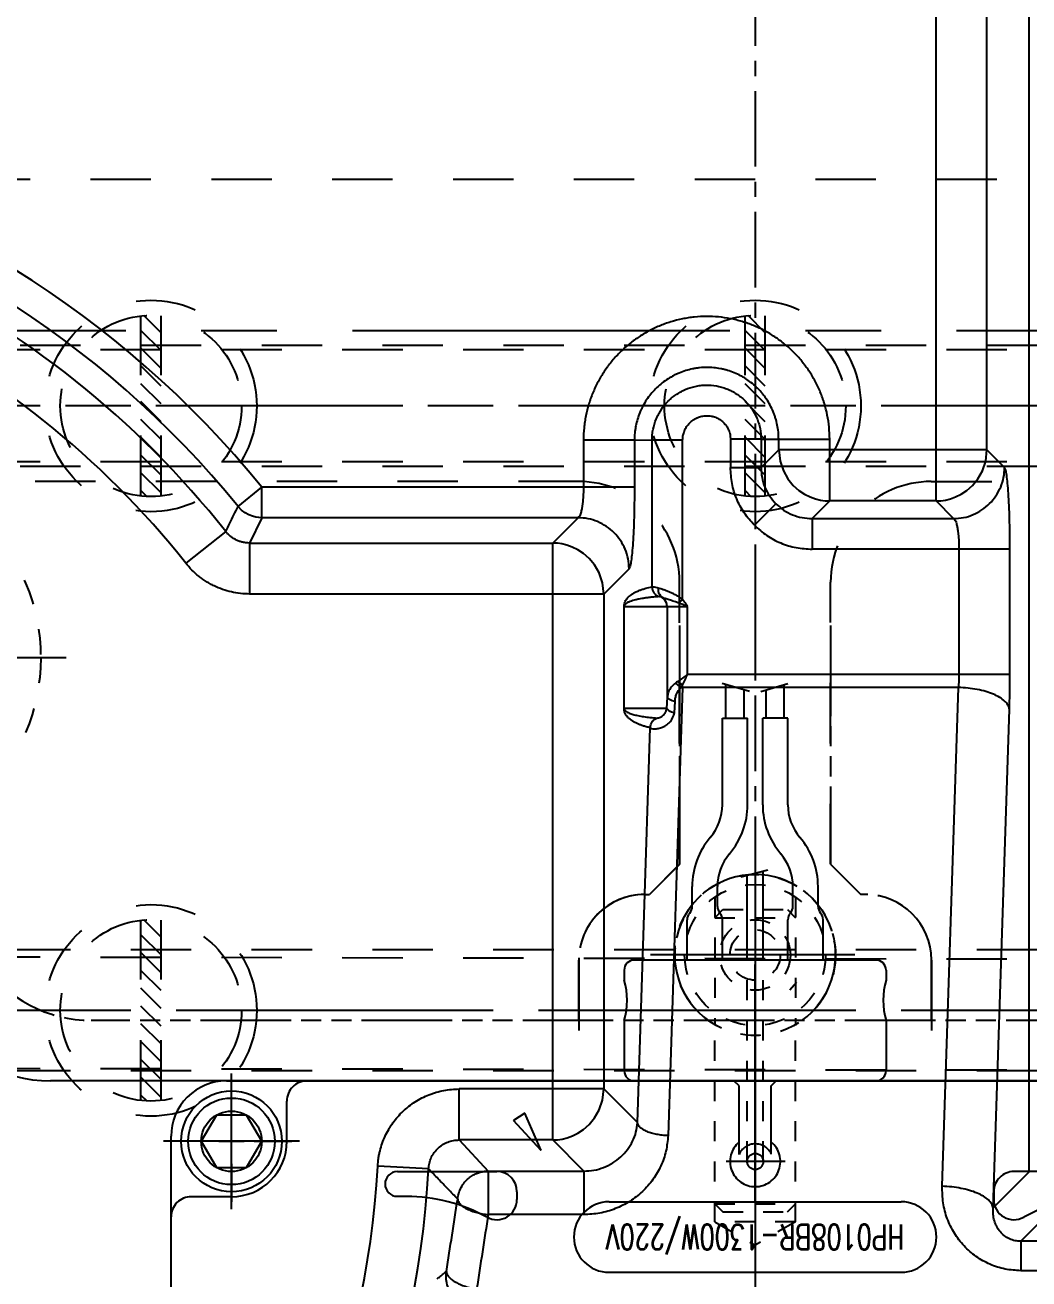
# Model space of a CAD drawing. Extents: x 14103 to 19353, y -3233 to 932.
# Drawn here: x 17131.9 to 17231.6, y 462.4 to 586.9 of the extents above; entities that cross this region are included whole.
import ezdxf
from ezdxf.enums import TextEntityAlignment as Align

# ---------------------------------------------------------------- set-up
doc = ezdxf.new("R2010")
doc.units = 0
doc.header["$LTSCALE"] = 20
doc.header["$MEASUREMENT"] = 0
for name, pattern in [('CENTER', [0.6, 0.375, -0.075, 0.075, -0.075]), ('CENTERLINE', [30, 24, -1.5, 3, -1.5]), ('DASHED', [0.2, 0.1, -0.1]), ('HIDDEN', [0.2, 0.1, -0.1]), ('PHANTOM', [0.8, 0.45, -0.05, 0.1, -0.05, 0.1, -0.05]), ('SHORT_DASH', [3, 1.5, -1.5]), ('SOLID', [0])]:
    doc.linetypes.add(name, pattern=pattern)
doc.layers.get('DEFPOINTS').update_dxf_attribs({"linetype": 'CONTINUOUS'})
for name, color, linetype in [('1', 7, 'CONTINUOUS'), ('2', 7, 'CONTINUOUS'), ('3', 7, 'CONTINUOUS'), ('3a', 7, 'CONTINUOUS'), ('5', 7, 'CONTINUOUS'), ('CENTER', 1, 'CENTER'), ('CK_LEVEL_1', 1, 'SOLID'), ('DIM', 3, 'CONTINUOUS'), ('OIL', 7, 'CONTINUOUS'), ('SCREW', 7, 'CONTINUOUS'), ('WATER', 9, 'HIDDEN'), ('water-2', 7, 'CONTINUOUS')]:
    doc.layers.add(name, color=color, linetype=linetype)
doc.styles.add('lxy2', font='txt.shx', dxfattribs={"width": 0.6})
doc.styles.get("Standard").update_dxf_attribs({"font": 'txt.shx', "width": 0.5, "bigfont": 'hztxt.shx'})
doc.dimstyles.new('10', dxfattribs={"dimtxt": 10, "dimasz": 5, "dimexe": 2.5, "dimexo": 0, "dimgap": 1, "dimtad": 0, "dimdsep": 46, "dimtxsty": 'lxy2', "dimcen": -3, "dimclrd": 113, "dimclre": 113, "dimclrt": 3, "dimazin": 2, "dimtfac": 1, "dimtofl": 0, "dimtmove": 0, "dimatfit": 3, "dimfxl": 1, "dimtolj": 1, "dimtzin": 0, "dimarcsym": 0})

# ---------------------------------------------------------------- blocks, each defined once
blk = doc.blocks.new('*D97')
at = {"layer": 'DEFPOINTS', "color": 0}
for p in [(16564.92, 864.09), (16654.36, 864.09), (17204.36, 164.09)]:
    blk.add_point(p, dxfattribs=at)
at = {"layer": 'DIM', "color": 113, "lineweight": -2}
blk.add_line((16654.36, 864.09), (16564.92, 864.09), dxfattribs=at)
at = {"layer": 'DIM', "color": 3, "insert": (16556.92, 864.09), "char_height": 10, "attachment_point": 5, "style": 'lxy2'}
blk.add_mtext('\\A1;700', dxfattribs=at)
blk = doc.blocks.new('*D93')
at = {"layer": 'DEFPOINTS', "color": 0, "linetype": 'Continuous'}
for p in [(17204.36, 881.99), (17204.36, 864.09), (17204.36, 164.09)]:
    blk.add_point(p, dxfattribs=at)
at = {"layer": 'OIL', "color": 113, "linetype": 'Continuous', "lineweight": -2}
blk.add_line((17204.36, 864.09), (17204.36, 881.99), dxfattribs=at)
at = {"layer": 'OIL', "color": 3, "linetype": 'Continuous', "insert": (17204.36, 884.49), "char_height": 10, "attachment_point": 5, "rotation": 90, "style": 'lxy2'}
blk.add_mtext('\\A1;0', dxfattribs=at)
blk = doc.blocks.new('*D92')
at = {"layer": 'DEFPOINTS', "color": 0, "linetype": 'Continuous'}
for p in [(17344.36, 892.14), (17344.36, 863.85), (17204.36, 164.09)]:
    blk.add_point(p, dxfattribs=at)
at = {"layer": 'OIL', "color": 113, "linetype": 'Continuous', "lineweight": -2}
blk.add_line((17344.36, 863.85), (17344.36, 892.14), dxfattribs=at)
at = {"layer": 'OIL', "color": 3, "linetype": 'Continuous', "insert": (17344.36, 899.64), "char_height": 10, "attachment_point": 5, "rotation": 90, "style": 'lxy2'}
blk.add_mtext('\\A1;140', dxfattribs=at)
blk = doc.blocks.new('*D91')
at = {"layer": 'DEFPOINTS', "color": 0, "linetype": 'Continuous'}
for p in [(17064.36, 895.48), (17064.36, 863.85), (17204.36, 164.09)]:
    blk.add_point(p, dxfattribs=at)
at = {"layer": 'OIL', "color": 113, "linetype": 'Continuous', "lineweight": -2}
blk.add_line((17064.36, 863.85), (17064.36, 895.48), dxfattribs=at)
at = {"layer": 'OIL', "color": 3, "linetype": 'Continuous', "insert": (17064.36, 902.98), "char_height": 10, "attachment_point": 5, "rotation": 90, "style": 'lxy2'}
blk.add_mtext('\\A1;140', dxfattribs=at)
blk = doc.blocks.new('*D88')
at = {"layer": 'DEFPOINTS', "color": 0}
for p in [(16564.92, 709.09), (16854.36, 709.09), (17204.36, 164.09)]:
    blk.add_point(p, dxfattribs=at)
at = {"layer": 'DIM', "color": 113, "lineweight": -2}
blk.add_line((16854.36, 709.09), (16564.92, 709.09), dxfattribs=at)
at = {"layer": 'DIM', "color": 3, "insert": (16555.92, 709.09), "char_height": 10, "attachment_point": 5, "style": 'lxy2'}
blk.add_mtext('\\A1;545', dxfattribs=at)
blk = doc.blocks.new('*D115')
at = {"layer": 'DEFPOINTS', "color": 0}
for p in [(17554.36, 709.09), (17770.26, 709.09), (17204.36, 164.09)]:
    blk.add_point(p, dxfattribs=at)
at = {"layer": 'DIM', "color": 113, "lineweight": -2}
blk.add_line((17554.36, 709.09), (17770.26, 709.09), dxfattribs=at)
at = {"layer": 'DIM', "color": 3, "insert": (17779.26, 709.09), "char_height": 10, "attachment_point": 5, "style": 'lxy2'}
blk.add_mtext('\\A1;545', dxfattribs=at)
blk = doc.blocks.new('*D114')
at = {"layer": 'DEFPOINTS', "color": 0}
for p in [(17517.7, 684.09), (17770.26, 684.09), (17204.36, 164.09)]:
    blk.add_point(p, dxfattribs=at)
at = {"layer": 'DIM', "color": 113, "lineweight": -2}
blk.add_line((17517.7, 684.09), (17770.26, 684.09), dxfattribs=at)
at = {"layer": 'DIM', "color": 3, "insert": (17778.76, 684.09), "char_height": 10, "attachment_point": 5, "style": 'lxy2'}
blk.add_mtext('\\A1;520', dxfattribs=at)
blk = doc.blocks.new('*D113')
at = {"layer": 'DEFPOINTS', "color": 0}
for p in [(17754.36, 864.09), (17770.26, 864.09), (17204.36, 164.09)]:
    blk.add_point(p, dxfattribs=at)
at = {"layer": 'DIM', "color": 113, "lineweight": -2}
blk.add_line((17754.36, 864.09), (17770.26, 864.09), dxfattribs=at)
at = {"layer": 'DIM', "color": 3, "insert": (17778.26, 864.09), "char_height": 10, "attachment_point": 5, "style": 'lxy2'}
blk.add_mtext('\\A1;700', dxfattribs=at)
blk = doc.blocks.new('*D119')
at = {"layer": 'DEFPOINTS', "color": 0}
for p in [(17725.91, 464.09), (17770.26, 464.09), (17204.36, 164.09)]:
    blk.add_point(p, dxfattribs=at)
at = {"layer": 'DIM', "color": 113, "lineweight": -2}
blk.add_line((17725.91, 464.09), (17770.26, 464.09), dxfattribs=at)
at = {"layer": 'DIM', "color": 3, "insert": (17778.26, 464.09), "char_height": 10, "attachment_point": 5, "style": 'lxy2'}
blk.add_mtext('\\A1;300', dxfattribs=at)
blk = doc.blocks.new('*D118')
at = {"layer": 'DEFPOINTS', "color": 0}
for p in [(17562.7, 514.09), (17770.26, 514.09), (17204.36, 164.09)]:
    blk.add_point(p, dxfattribs=at)
at = {"layer": 'DIM', "color": 113, "lineweight": -2}
blk.add_line((17562.7, 514.09), (17770.26, 514.09), dxfattribs=at)
at = {"layer": 'DIM', "color": 3, "insert": (17778.76, 514.09), "char_height": 10, "attachment_point": 5, "style": 'lxy2'}
blk.add_mtext('\\A1;350', dxfattribs=at)
blk = doc.blocks.new('*D117')
at = {"layer": 'DEFPOINTS', "color": 0}
for p in [(17562.7, 639.09), (17770.26, 639.09), (17204.36, 164.09)]:
    blk.add_point(p, dxfattribs=at)
at = {"layer": 'DIM', "color": 113, "lineweight": -2}
blk.add_line((17562.7, 639.09), (17770.26, 639.09), dxfattribs=at)
at = {"layer": 'DIM', "color": 3, "insert": (17779.26, 639.09), "char_height": 10, "attachment_point": 5, "style": 'lxy2'}
blk.add_mtext('\\A1;475', dxfattribs=at)
blk = doc.blocks.new('*D116')
at = {"layer": 'DEFPOINTS', "color": 0}
for p in [(17760.7, 664.09), (17770.26, 664.09), (17204.36, 164.09)]:
    blk.add_point(p, dxfattribs=at)
at = {"layer": 'DIM', "color": 113, "lineweight": -2}
blk.add_line((17760.7, 664.09), (17770.26, 664.09), dxfattribs=at)
at = {"layer": 'DIM', "color": 3, "insert": (17778.26, 664.09), "char_height": 10, "attachment_point": 5, "style": 'lxy2'}
blk.add_mtext('\\A1;500', dxfattribs=at)
blk = doc.blocks.new('*D85')
at = {"layer": 'DEFPOINTS', "color": 0}
for p in [(17529.36, 579.09), (17770.26, 579.09), (17204.36, 164.09)]:
    blk.add_point(p, dxfattribs=at)
at = {"layer": 'DIM', "color": 113, "lineweight": -2}
blk.add_line((17529.36, 579.09), (17770.26, 579.09), dxfattribs=at)
at = {"layer": 'DIM', "color": 3, "insert": (17778.26, 579.09), "char_height": 10, "attachment_point": 5, "style": 'lxy2'}
blk.add_mtext('\\A1;415', dxfattribs=at)
blk = doc.blocks.new('*D99')
at = {"layer": 'DEFPOINTS', "color": 0}
for p in [(16564.92, 489.09), (16654.36, 489.09), (17204.36, 164.09)]:
    blk.add_point(p, dxfattribs=at)
at = {"layer": 'DIM', "color": 113, "lineweight": -2}
blk.add_line((16654.36, 489.09), (16564.92, 489.09), dxfattribs=at)
at = {"layer": 'DIM', "color": 3, "insert": (16555.92, 489.09), "char_height": 10, "attachment_point": 5, "style": 'lxy2'}
blk.add_mtext('\\A1;325', dxfattribs=at)
blk = doc.blocks.new('*D98')
at = {"layer": 'DEFPOINTS', "color": 0}
for p in [(16564.92, 549.09), (16661.38, 549.09), (17204.36, 164.09)]:
    blk.add_point(p, dxfattribs=at)
at = {"layer": 'DIM', "color": 113, "lineweight": -2}
blk.add_line((16661.38, 549.09), (16564.92, 549.09), dxfattribs=at)
at = {"layer": 'DIM', "color": 3, "insert": (16555.92, 549.09), "char_height": 10, "attachment_point": 5, "style": 'lxy2'}
blk.add_mtext('\\A1;385', dxfattribs=at)
blk = doc.blocks.new('*D96')
at = {"layer": 'DEFPOINTS', "color": 0}
for p in [(16564.92, 614.09), (16661.38, 614.09), (17204.36, 164.09)]:
    blk.add_point(p, dxfattribs=at)
at = {"layer": 'DIM', "color": 113, "lineweight": -2}
blk.add_line((16661.38, 614.09), (16564.92, 614.09), dxfattribs=at)
at = {"layer": 'DIM', "color": 3, "insert": (16556.42, 614.09), "char_height": 10, "attachment_point": 5, "style": 'lxy2'}
blk.add_mtext('\\A1;450', dxfattribs=at)
blk = doc.blocks.new('*D95')
at = {"layer": 'DEFPOINTS', "color": 0}
for p in [(16564.92, 464.09), (16596.36, 464.09), (17204.36, 164.09)]:
    blk.add_point(p, dxfattribs=at)
at = {"layer": 'DIM', "color": 113, "lineweight": -2}
blk.add_line((16596.36, 464.09), (16564.92, 464.09), dxfattribs=at)
at = {"layer": 'DIM', "color": 3, "insert": (16556.92, 464.09), "char_height": 10, "attachment_point": 5, "style": 'lxy2'}
blk.add_mtext('\\A1;300', dxfattribs=at)
blk = doc.blocks.new('*D94')
at = {"layer": 'DEFPOINTS', "color": 0}
for p in [(16564.92, 579.09), (16877.93, 579.09), (17204.36, 164.09)]:
    blk.add_point(p, dxfattribs=at)
at = {"layer": 'DIM', "color": 113, "lineweight": -2}
for p, q in [((16574.92, 579.09), (16564.92, 579.09)), ((16584.92, 579.09), (16574.92, 579.09)), ((16877.93, 579.09), (16584.92, 579.09))]:
    blk.add_line(p, q, dxfattribs=at)
at = {"layer": 'DIM', "color": 3, "insert": (16556.92, 579.09), "char_height": 10, "attachment_point": 5, "style": 'lxy2'}
blk.add_mtext('\\A1;415', dxfattribs=at)
blk = doc.blocks.new('*D89')
at = {"layer": 'DEFPOINTS', "color": 0}
for p in [(16564.92, 664.09), (16900.36, 664.09), (17204.36, 164.09)]:
    blk.add_point(p, dxfattribs=at)
at = {"layer": 'DIM', "color": 113, "lineweight": -2}
blk.add_line((16900.36, 664.09), (16564.92, 664.09), dxfattribs=at)
at = {"layer": 'DIM', "color": 3, "insert": (16556.92, 664.09), "char_height": 10, "attachment_point": 5, "style": 'lxy2'}
blk.add_mtext('\\A1;500', dxfattribs=at)
blk = doc.blocks.new('T241S064')
at = {"layer": '1', "color": 2, "linetype": 'Continuous'}
for p, q in [((0, 2.25), (0, 6)), ((-1.5, 2.6), (-3, 0)), ((1.5, 2.6), (-1.5, 2.6)), ((3, 0), (1.5, 2.6)), ((0, 1.25), (0, -1.25)), ((-2.25, 0), (-6, 0)), ((1.25, 0), (-1.25, 0)), ((1.5, -2.6), (3, 0)), ((2.25, 0), (6, 0)), ((-3, 0), (-1.5, -2.6)), ((0, -2.25), (0, -6)), ((-1.5, -2.6), (1.5, -2.6))]:
    blk.add_line(p, q, dxfattribs=at)
for radius in [5, 4.3, 3]:
    blk.add_circle((0, 0), radius, dxfattribs=at)
blk.add_point((0, 0), dxfattribs=at)
blk = doc.blocks.new('HP0108BR-TV')
at = {"layer": '1', "color": 2, "linetype": 'Continuous'}
for p, q in [((58, 22.5), (58, -22.5)), ((14.5, -9), (-14.5, -9)), ((14.5, -16), (-14.5, -16)), ((-23.7, -17), (-23.7, -16.22)), ((23.65, -17), (23.65, -16.22)), ((34.63, -16.53), (35.52, -16.53)), ((52, -16.5), (56, -16.5)), ((-35.56, -19), (-25.7, -19)), ((35.52, -19), (25.65, -19)), ((46.5, -22), (46.5, -26)), ((52.5, -28), (-52.54, -28)), ((-1.6, -27.5), (-2.1, -28)), ((1.6, -27.5), (2.1, -28)), ((-13, -34), (-13, -29)), ((13, -34), (13, -29)), ((-13, -39), (-13, -38)), ((13, -39), (13, -38)), ((-12, -40), (12, -40)), ((-6.75, -40), (-6.75, -44)), ((-3.25, -40), (-3.25, -44)), ((-0.8, -40), (-0.8, -48.83)), ((0.8, -40), (0.8, -48.43)), ((3.25, -40), (3.25, -44)), ((6.75, -40), (6.75, -44)), ((-6.25, -45.32), (-6.25, -47.29)), ((-3.75, -45.32), (-3.75, -47.29)), ((3.75, -45.32), (3.75, -47.29)), ((6.25, -45.32), (6.25, -47.29)), ((1.42, -48.27), (-1.27, -48.95)), ((-3.25, -55.42), (-3.25, -64)), ((-0.75, -55.42), (-0.75, -64)), ((0.75, -55.42), (0.75, -64)), ((3.25, -55.42), (3.25, -64)), ((-3.25, -64), (-0.75, -64)), ((-2.9, -64), (-2.9, -67.35)), ((-1.1, -64), (-1.1, -66.82)), ((3.25, -64), (0.75, -64)), ((1.1, -64), (1.1, -66.82)), ((2.9, -64), (2.9, -67.35)), ((-0.57, -66.67), (-3.26, -67.46)), ((0.57, -66.67), (3.26, -67.46))]:
    blk.add_line(p, q, dxfattribs=at)
at = {"layer": '1', "color": 2, "linetype": 'CENTERLINE'}
for p, q in [((0, -16), (0, -39.54)), ((52, -15.25), (52, -28.75)), ((-2.98, -20), (2.88, -20)), ((45.25, -22), (58.75, -22))]:
    blk.add_line(p, q, dxfattribs=at)
at = {"layer": '1', "color": 2, "linetype": 'SHORT_DASH'}
for p, q in [((-1.6, -20.73), (-1.6, -27.5)), ((1.6, -20.69), (1.6, -27.5))]:
    blk.add_line(p, q, dxfattribs=at)
at = {"layer": '1', "color": 2, "linetype": 'HIDDEN'}
for p, q in [((-0.8, -20), (-0.8, -40)), ((0.8, -20), (0.8, -40))]:
    blk.add_line(p, q, dxfattribs=at)
at = {"layer": '1', "color": 1, "linetype": 'PHANTOM'}
for p, q in [((-17.5, -40), (-17.5, -33)), ((17.5, -40), (17.5, -33)), ((-11, -46.5), (-10.5, -46.5)), ((-7.5, -49.5), (-10.5, -46.5)), ((7.5, -49.5), (10.5, -46.5)), ((11, -46.5), (10.5, -46.5)), ((-7.5, -73.22), (-7.5, -49.5)), ((7.5, -73.22), (7.5, -49.5))]:
    blk.add_line(p, q, dxfattribs=at)
at = {"layer": '1', "color": 2, "linetype": 'SHORT_DASH'}
blk.add_circle((-0.01, -20), 0.8, dxfattribs=at)
at = {"layer": '1', "color": 2, "linetype": 'Continuous'}
for centre, radius, start, end in [((-14.5, -12.5), 3.5, 90, 270), ((14.5, -12.5), 3.5, 270, 90), ((-34.67, 0), 16.53, 270, 298.9523), ((-25.7, -16.22), 2, 0, 118.9523), ((25.65, -16.22), 2, 61.0477, 180), ((34.63, 0), 16.53, 241.0477, 270), ((56, -14.5), 2, 270, 0), ((-25.7, -17), 2, 270, 0), ((25.65, -17), 2, 180, 270), ((35.52, -17.77), 1.23, 270, 90), ((52, -22), 5.5, 90, 180), ((52.5, -22.5), 5.5, 270, 0), ((44.5, -26), 2, 269.9999, 0), ((-12, -29), 1, 90, 180), ((12, -29), 1, 0, 90), ((-20, -36), 7.28, 344.0539, 15.9461), ((20, -36), 7.28, 164.0539, 195.9461), ((-12, -39), 1, 180, 270), ((12, -39), 1, 270, 0), ((-5.75, -44), 1, 180, 221.4096), ((-7.25, -45.32), 1, 0, 41.4096), ((-2.75, -45.32), 1, 138.5904, 180), ((-4.25, -44), 1, 318.5904, 0), ((4.25, -44), 1, 180, 221.4096), ((2.75, -45.32), 1, 0, 41.4096), ((7.25, -45.32), 1, 138.5904, 180), ((5.75, -44), 1, 318.5904, 0), ((1.25, -47.29), 7.5, 180, 220.5358), ((1.25, -47.29), 5, 180, 220.5358), ((-1.25, -47.29), 5, 319.4642, 0), ((-1.25, -47.29), 7.5, 319.4642, 0), ((-8.25, -55.42), 7.5, 0, 40.5358), ((8.25, -55.42), 7.5, 139.4642, 180), ((-8.25, -55.42), 5, 0, 40.5358), ((8.25, -55.42), 5, 139.4642, 180)]:
    blk.add_arc(centre, radius, start, end, dxfattribs=at)
at = {"layer": '1', "color": 2, "linetype": 'SHORT_DASH'}
for radius, start, end in [(2.5, 310.0371, 230.4526), (1.75, 204.5507, 336.777)]:
    blk.add_arc((-0.01, -20), radius, start, end, dxfattribs=at)
at = {"layer": '1', "color": 1, "linetype": 'PHANTOM'}
for centre, start, end in [((-11, -40), 180, 270), ((11, -40), 270, 0)]:
    blk.add_arc(centre, 6.5, start, end, dxfattribs=at)
at = {"layer": '1', "color": 150, "linetype": 'Continuous'}
blk.add_point((-0.02, -28), dxfattribs=at)
at = {"layer": '1'}
blk.add_blockref('T241S064', (52, -22), dxfattribs=at)
at = {"layer": '1', "color": 2, "linetype": 'Continuous', "width": 0.7}
blk.add_text('HP0108BR-1300W/220V', height=2.5, dxfattribs=at).set_placement((0, -12.5), align=Align.MIDDLE_CENTER)
blk = doc.blocks.new('MLC4-TV')
at = {"layer": '1', "color": 2, "linetype": 'CENTERLINE'}
for p, q in [((0, 9.91), (0, -10.4)), ((-11.59, 0), (30.53, 0))]:
    blk.add_line(p, q, dxfattribs=at)
at = {"layer": '1', "color": 2, "linetype": 'HIDDEN'}
for p, q in [((-5.74, 4), (7, 4)), ((-4.5, 3.2), (-3.7, 4)), ((-3.7, -4), (-3.7, 4)), ((26.5, 4), (6.92, 4)), ((25.5, 3.2), (24.7, 4)), ((24.7, -4), (24.7, 4)), ((26.5, 4), (26.5, -4)), ((26.5, 4), (28.81, 0)), ((-4.5, -3.2), (-4.5, 3.2)), ((25.5, -3.2), (25.5, 3.2)), ((26.5, -4), (28.81, 0)), ((-3.7, -4), (-4.5, -3.2)), ((24.7, -4), (25.5, -3.2)), ((-5.74, -4), (7, -4)), ((26.5, -4), (6.92, -4))]:
    blk.add_line(p, q, dxfattribs=at)
for radius in [7.99, 7, 3.5, 2.5]:
    blk.add_circle((0, 0), radius, dxfattribs=at)
at = {"layer": '1', "color": 1, "linetype": 'Continuous'}
blk.add_point((0, 0), dxfattribs=at)
at = {"layer": '2', "color": 6, "linetype": 'Continuous'}
blk.add_point((0, 0), dxfattribs=at)
blk = doc.blocks.new('AC_LXY_BLK12')
at = {"layer": 'SCREW', "color": 1, "linetype": 'CENTER'}
for p, q in [((0, 17), (0, -17)), ((17, 0), (-17, 0))]:
    blk.add_line(p, q, dxfattribs=at)
at = {"layer": 'SCREW', "color": 2, "linetype": 'HIDDEN', "flags": 128}
blk.add_lwpolyline([(-4.907, 8.5), (-9.815, 0), (-4.907, -8.5), (4.907, -8.5), (9.815, 0), (4.907, 8.5)], close=True, dxfattribs=at)
at = {"layer": 'SCREW', "color": 2, "linetype": 'HIDDEN'}
blk.add_circle((0, 0), 15, dxfattribs=at)

msp = doc.modelspace()

# ---------------------------------------------------------------- hatches: boundary and pattern name
at = {"layer": 'WATER', "linetype": 'HIDDEN', "ltscale": 3}
h = msp.add_hatch(dxfattribs=at)
h.set_pattern_fill('ANSI31', color=256, scale=10, angle=90, style=0)
h.set_pattern_definition([(135, (13273.275, 2209.9012), (-0.88388348, -0.88388348), [])])
h.paths.add_polyline_path([(17143.363, 558.035), (17143.363, 543.53), (17145.363, 543.53), (17145.363, 558.035, 0.0557281)])
h.paths.add_polyline_path([(17145.363, 549.09), (17143.363, 549.09), (17143.363, 543.53), (17145.363, 543.53)], flags=16)
h.paths.add_polyline_path([(17145.363, 554.65), (17143.363, 554.65), (17143.363, 549.09), (17145.363, 549.09)], flags=16)
h.paths.add_polyline_path([(17145.363, 540.146), (17145.363, 554.65), (17143.363, 554.65), (17143.363, 540.146, 0.0557281)])
h = msp.add_hatch(dxfattribs=at)
h.set_pattern_fill('ANSI31', color=256, scale=10, angle=90, style=0)
h.set_pattern_definition([(135, (13333.275, 2209.9012), (-0.88388348, -0.88388348), [])])
h.paths.add_polyline_path([(17203.363, 558.035), (17203.363, 543.53), (17205.363, 543.53), (17205.363, 558.035, 0.0557281)])
h.paths.add_polyline_path([(17205.363, 549.09), (17203.363, 549.09), (17203.363, 543.53), (17205.363, 543.53)], flags=16)
h.paths.add_polyline_path([(17205.363, 554.65), (17203.363, 554.65), (17203.363, 549.09), (17205.363, 549.09)], flags=16)
h.paths.add_polyline_path([(17205.363, 540.146), (17205.363, 554.65), (17203.363, 554.65), (17203.363, 540.146, 0.0557281)])
h = msp.add_hatch(dxfattribs=at)
h.set_pattern_fill('ANSI31', color=256, scale=10, angle=90, style=0)
h.set_pattern_definition([(135, (13273.275, 2149.9012), (-0.88388348, -0.88388348), [])])
h.paths.add_polyline_path([(17143.363, 498.035), (17143.363, 483.53), (17145.363, 483.53), (17145.363, 498.035, 0.0557281)])
h.paths.add_polyline_path([(17145.363, 489.09), (17143.363, 489.09), (17143.363, 483.53), (17145.363, 483.53)], flags=16)
h.paths.add_polyline_path([(17145.363, 494.65), (17143.363, 494.65), (17143.363, 489.09), (17145.363, 489.09)], flags=16)
h.paths.add_polyline_path([(17145.363, 480.146), (17145.363, 494.65), (17143.363, 494.65), (17143.363, 480.146, 0.0557281)])

# ---------------------------------------------------------------- linework, layer by layer
at = {"layer": '1', "color": 2, "linetype": 'Continuous'}
for p, q in [((17204.363, 534.586), (17204.363, 522.985)), ((17274.329, 482.091), (17134.396, 482.091))]:
    msp.add_line(p, q, dxfattribs=at)
at = {"layer": '1', "color": 2, "linetype": 'CENTERLINE'}
msp.add_line((17204.363, 505.831), (17204.363, -210.709), dxfattribs=at)
at = {"layer": '1', "color": 1, "linetype": 'PHANTOM'}
msp.add_line((17270.281, 488.091), (17138.444, 488.091), dxfattribs=at)
for centre, radius, start, end in [((17204.363, 494.591), 7.99, 305.55902, 234.44098), ((17138.444, 501.091), 13, 213.89636, 270)]:
    msp.add_arc(centre, radius, start, end, dxfattribs=at)
at = {"layer": '1', "color": 2, "linetype": 'Continuous'}
msp.add_arc((17134.396, 495.791), 13.7, 210.28558, 270, dxfattribs=at)
at = {"layer": '1', "color": 6, "linetype": 'Continuous'}
msp.add_point((17204.363, 494.591), dxfattribs=at)
at = {"layer": '3', "color": 3, "linetype": 'Continuous'}
for p, q in [((17181.484, 478.885), (17180.367, 478.158)), ((17183.105, 475.167), (17180.367, 478.158)), ((17183.105, 475.167), (17181.484, 478.885))]:
    msp.add_line(p, q, dxfattribs=at)
at = {"layer": '3a', "color": 4, "linetype": 'Continuous'}
for p, q in [((17222.326, 539.665), (17222.326, 612.116)), ((17231.553, 609.728), (17231.553, 473.033)), ((17227.389, 544.727), (17227.389, 607.053)), ((17187.313, 545.707), (17187.313, 541.038)), ((17192.376, 545.707), (17187.313, 545.707)), ((17192.376, 545.707), (17194.127, 545.716)), ((17192.376, 545.707), (17192.376, 541.038)), ((17194.127, 531.128), (17194.127, 545.716)), ((17194.127, 545.716), (17197.164, 545.716)), ((17197.164, 529.863), (17197.164, 545.716)), ((17201.914, 545.789), (17201.914, 542.976)), ((17204.952, 545.789), (17201.914, 545.789)), ((17204.952, 545.789), (17206.703, 545.797)), ((17204.952, 545.789), (17204.952, 542.976)), ((17206.703, 545.797), (17211.765, 545.797)), ((17206.703, 544.727), (17206.703, 545.797)), ((17211.765, 539.665), (17211.765, 545.797)), ((17204.952, 542.976), (17206.703, 544.727)), ((17227.389, 544.727), (17206.703, 544.727)), ((17229.14, 542.976), (17227.389, 544.727)), ((17201.914, 542.976), (17204.952, 542.976)), ((17153.017, 539.12), (17155.373, 541.038)), ((17192.376, 541.038), (17155.373, 541.038)), ((17155.373, 538), (17155.373, 541.038)), ((17206.427, 539.389), (17204.284, 537.246)), ((17211.765, 539.665), (17210.014, 537.914)), ((17222.326, 539.665), (17211.765, 539.665)), ((17224.077, 537.914), (17222.326, 539.665)), ((17155.373, 538), (17154.167, 535.483)), ((17186.785, 538), (17155.373, 538)), ((17184.268, 535.483), (17186.785, 538)), ((17210.014, 537.914), (17210.014, 534.876)), ((17210.014, 537.914), (17224.077, 537.914)), ((17151.788, 536.632), (17147.823, 533.484)), ((17154.167, 535.483), (17184.268, 535.483)), ((17154.167, 535.483), (17154.167, 530.421)), ((17184.268, 476.227), (17184.268, 535.483)), ((17229.668, 534.876), (17210.014, 534.876)), ((17224.606, 534.876), (17224.606, 522.434)), ((17229.668, 522.434), (17229.668, 534.876)), ((17191.847, 532.937), (17189.331, 530.421)), ((17189.331, 530.421), (17154.167, 530.421)), ((17189.331, 530.421), (17189.331, 481.29)), ((17191.343, 519.05), (17191.343, 529.2)), ((17191.346, 529.2), (17197.652, 529.2)), ((17195.633, 529.2), (17195.633, 520.168)), ((17197.164, 529.863), (17196.749, 529.532)), ((17197.652, 522.434), (17197.652, 529.2)), ((17229.668, 522.434), (17197.652, 522.434)), ((17197.164, 521.147), (17195.714, 476.658)), ((17197.164, 521.147), (17197.164, 521.382)), ((17224.552, 521.147), (17197.164, 521.147)), ((17222.938, 471.625), (17224.552, 521.147)), ((17195.578, 519.05), (17191.346, 519.05)), ((17195.633, 520.168), (17195.578, 519.05)), ((17196.341, 518.641), (17196.406, 519.757)), ((17228, 469.48), (17229.615, 519.002)), ((17192.676, 477.945), (17193.954, 517.153)), ((17189.331, 481.29), (17174.97, 481.29)), ((17174.97, 476.227), (17174.97, 481.29)), ((17189.331, 481.29), (17192.676, 477.945)), ((17174.97, 476.227), (17177.853, 473.138)), ((17184.268, 476.227), (17174.97, 476.227)), ((17187.358, 473.138), (17184.268, 476.227)), ((17171.937, 473.355), (17166.882, 473.631)), ((17177.853, 473.138), (17187.358, 473.138)), ((17177.853, 473.138), (17177.853, 468.813)), ((17187.358, 473.138), (17187.358, 468.813)), ((17231.553, 473.033), (17228, 469.48)), ((17230.765, 466.169), (17234.591, 469.995)), ((17187.358, 468.813), (17177.853, 468.813)), ((17230.765, 466.169), (17230.765, 463.251)), ((17236.857, 466.169), (17230.765, 466.169)), ((17236.857, 463.251), (17230.765, 463.251))]:
    msp.add_line(p, q, dxfattribs=at)
for points in [[(17206.703, 544.727), (17206.835, 543.6), (17207.165, 542.637), (17207.619, 541.842), (17208.147, 541.204), (17208.707, 540.707), (17209.275, 540.332), (17209.83, 540.058), (17210.362, 539.87), (17210.857, 539.751), (17211.304, 539.688), (17211.765, 539.665)], [(17222.326, 539.665), (17222.804, 539.689), (17223.255, 539.755), (17223.748, 539.875), (17224.276, 540.065), (17224.828, 540.338), (17225.393, 540.714), (17225.951, 541.21), (17226.475, 541.846), (17226.929, 542.64), (17227.257, 543.602), (17227.389, 544.727)], [(17155.373, 538), (17155.076, 538.015), (17154.774, 538.061), (17154.444, 538.147), (17154.095, 538.284), (17153.732, 538.483), (17153.368, 538.757), (17153.017, 539.12)], [(17189.331, 530.421), (17189.198, 531.548), (17188.869, 532.511), (17188.414, 533.306), (17187.887, 533.944), (17187.326, 534.441), (17186.759, 534.816), (17186.203, 535.089), (17185.672, 535.278), (17185.177, 535.397), (17184.729, 535.46), (17184.268, 535.483)], [(17195.633, 529.2), (17195.567, 529.562), (17195.377, 529.876), (17195.089, 530.101)], [(17197.006, 521.153), (17197.059, 521.151), (17197.112, 521.149), (17197.164, 521.147)], [(17184.268, 476.227), (17184.745, 476.252), (17185.197, 476.317), (17185.69, 476.438), (17186.218, 476.627), (17186.77, 476.901), (17187.334, 477.276), (17187.892, 477.773), (17188.417, 478.409), (17188.87, 479.203), (17189.199, 480.164), (17189.331, 481.29)]]:
    msp.add_lwpolyline(points, dxfattribs=at)
for radius, start, end in [(99.127, 39.15226, 114.03313), (96.09, 39.15226, 114.03313), (93.573, 38.44631, 141.55369), (88.51, 38.44631, 141.55369), (93.573, 205.9688, 356.87855), (88.51, 205.9688, 356.87855)]:
    msp.add_arc((17078.503, 478.45), radius, start, end, dxfattribs=at)
for points in [[(17211.765, 545.797), (17211.706, 546.998), (17211.531, 548.18), (17211.24, 549.342), (17211.148, 549.629), (17211.05, 549.915), (17210.833, 550.478), (17210.32, 551.559), (17209.704, 552.583), (17209.358, 553.074), (17209.175, 553.313), (17208.985, 553.549), (17208.176, 554.437), (17207.289, 555.237), (17206.324, 555.948), (17205.812, 556.27), (17205.287, 556.564), (17204.204, 557.07), (17203.076, 557.468), (17202.495, 557.626), (17202.201, 557.695), (17201.905, 557.756), (17200.718, 557.926), (17199.525, 557.978), (17198.325, 557.913), (17198.025, 557.878), (17197.726, 557.836), (17197.135, 557.731), (17195.977, 557.435), (17194.852, 557.027), (17194.302, 556.78), (17194.03, 556.647), (17193.763, 556.507), (17192.738, 555.887), (17191.781, 555.173), (17190.892, 554.363), (17190.086, 553.47), (17189.375, 552.51), (17188.76, 551.482), (17188.489, 550.943), (17188.245, 550.392), (17187.842, 549.265), (17187.551, 548.106), (17187.447, 547.515), (17187.373, 546.915), (17187.313, 545.707)], [(17206.703, 545.797), (17206.668, 546.501), (17206.565, 547.192), (17206.395, 547.872), (17206.342, 548.04), (17206.284, 548.207), (17206.157, 548.535), (17205.858, 549.167), (17205.498, 549.765), (17205.296, 550.052), (17205.189, 550.192), (17205.079, 550.329), (17204.607, 550.847), (17204.089, 551.314), (17203.525, 551.729), (17203.226, 551.917), (17202.92, 552.089), (17202.287, 552.385), (17201.628, 552.617), (17201.288, 552.71), (17201.116, 552.75), (17200.943, 552.785), (17200.248, 552.885), (17199.549, 552.916), (17198.846, 552.878), (17198.67, 552.857), (17198.495, 552.832), (17198.148, 552.77), (17197.468, 552.597), (17196.807, 552.357), (17196.484, 552.212), (17196.325, 552.134), (17196.168, 552.051), (17195.565, 551.687), (17195.002, 551.267), (17194.479, 550.791), (17194.005, 550.266), (17193.587, 549.701), (17193.226, 549.097), (17193.066, 548.78), (17192.923, 548.456), (17192.686, 547.794), (17192.515, 547.114), (17192.454, 546.767), (17192.411, 546.415), (17192.376, 545.707)], [(17194.127, 545.716), (17194.153, 546.25), (17194.186, 546.515), (17194.231, 546.775), (17194.535, 547.78), (17194.641, 548.022), (17194.759, 548.259), (17195.027, 548.71), (17195.683, 549.524), (17195.872, 549.709), (17196.069, 549.883), (17196.485, 550.2), (17196.929, 550.476), (17197.163, 550.599), (17197.403, 550.711), (17198.402, 551.036), (17198.924, 551.125), (17199.189, 551.151), (17199.454, 551.163), (17200.512, 551.083), (17200.775, 551.03), (17201.035, 550.964), (17201.542, 550.794), (17202.029, 550.575), (17202.265, 550.446), (17202.496, 550.305), (17203.335, 549.636), (17203.7, 549.241), (17203.869, 549.029), (17204.025, 548.81), (17204.534, 547.87), (17204.632, 547.619), (17204.717, 547.364), (17204.847, 546.846), (17204.952, 545.789)], [(17197.164, 545.716), (17197.176, 545.95), (17197.19, 546.067), (17197.21, 546.182), (17197.344, 546.626), (17197.391, 546.733), (17197.444, 546.838), (17197.563, 547.038), (17197.854, 547.4), (17197.938, 547.482), (17198.026, 547.559), (17198.21, 547.7), (17198.408, 547.823), (17198.511, 547.877), (17198.618, 547.927), (17199.059, 548.07), (17199.289, 548.11), (17199.406, 548.121), (17199.522, 548.126), (17199.985, 548.091), (17200.1, 548.068), (17200.214, 548.039), (17200.434, 547.965), (17200.646, 547.87), (17200.749, 547.814), (17200.849, 547.753), (17201.212, 547.463), (17201.37, 547.292), (17201.443, 547.2), (17201.511, 547.105), (17201.732, 546.697), (17201.775, 546.588), (17201.812, 546.477), (17201.868, 546.251), (17201.914, 545.789)], [(17204.284, 537.246), (17203.278, 538.473), (17202.53, 539.873), (17202.07, 541.394), (17201.914, 542.976)], [(17204.952, 542.976), (17205.046, 541.985), (17205.332, 541.032), (17205.798, 540.156), (17206.427, 539.389)], [(17224.077, 537.914), (17225.062, 538.015), (17226.009, 538.306), (17226.882, 538.775), (17227.649, 539.405), (17228.278, 540.171), (17228.748, 541.044), (17229.039, 541.992), (17229.14, 542.976)], [(17229.668, 534.876), (17229.658, 536.391), (17229.629, 537.852), (17229.581, 539.209), (17229.516, 540.414), (17229.436, 541.424), (17229.345, 542.205), (17229.245, 542.728), (17229.14, 542.976)], [(17187.313, 541.038), (17187.303, 540.47), (17187.274, 539.922), (17187.225, 539.413), (17187.16, 538.961), (17187.081, 538.582), (17186.941, 538.179), (17186.785, 538)], [(17192.376, 541.038), (17192.366, 539.523), (17192.336, 538.062), (17192.288, 536.705), (17192.223, 535.5), (17192.144, 534.489), (17192.052, 533.709), (17191.952, 533.185), (17191.847, 532.937)], [(17151.788, 536.632), (17152.196, 537.454), (17152.606, 538.284), (17153.017, 539.12)], [(17206.427, 539.389), (17207.194, 538.76), (17208.071, 538.294), (17209.023, 538.008), (17210.014, 537.914)], [(17191.847, 532.937), (17191.746, 533.922), (17191.455, 534.869), (17190.986, 535.742), (17190.356, 536.509), (17189.59, 537.138), (17188.717, 537.608), (17187.769, 537.899), (17186.785, 538)], [(17224.077, 537.914), (17224.233, 537.735), (17224.374, 537.332), (17224.453, 536.953), (17224.518, 536.501), (17224.566, 535.992), (17224.596, 535.444), (17224.606, 534.876)], [(17154.167, 535.483), (17153.824, 535.502), (17153.486, 535.558), (17153.158, 535.653), (17152.844, 535.783), (17152.545, 535.949), (17152.267, 536.148), (17152.015, 536.376), (17151.788, 536.632)], [(17204.284, 537.246), (17205.511, 536.24), (17206.912, 535.492), (17208.432, 535.031), (17210.014, 534.876)], [(17154.167, 530.421), (17153.255, 530.472), (17152.353, 530.626), (17151.478, 530.88), (17150.642, 531.228), (17150.239, 531.437), (17149.845, 531.67), (17149.466, 531.925), (17149.103, 532.199), (17148.429, 532.804), (17147.823, 533.484)], [(17191.343, 529.2), (17191.377, 529.466), (17191.471, 529.708), (17191.621, 529.939), (17191.792, 530.129), (17191.988, 530.299), (17192.259, 530.486), (17192.53, 530.635), (17192.878, 530.79), (17193.163, 530.894), (17193.501, 530.994), (17194.127, 531.128)], [(17194.748, 531.002), (17194.507, 531.066), (17194.247, 531.116), (17194.127, 531.128)], [(17194.127, 531.128), (17194.176, 530.815), (17194.319, 530.533), (17194.542, 530.309), (17194.822, 530.164)], [(17194.748, 531.002), (17194.736, 530.72), (17195.089, 530.101)], [(17197.164, 529.863), (17196.886, 530.07), (17196.584, 530.258), (17196.266, 530.426), (17195.939, 530.577), (17195.616, 530.71), (17195.303, 530.824), (17195.01, 530.922), (17194.748, 531.002)], [(17194.822, 530.164), (17194.537, 530.143), (17194.275, 530.12), (17193.813, 530.071), (17193.424, 530.02), (17193.096, 529.967), (17192.818, 529.916), (17192.481, 529.84), (17192.218, 529.77), (17191.955, 529.683), (17191.691, 529.569), (17191.472, 529.425), (17191.346, 529.2)], [(17195.089, 530.101), (17194.995, 530.133), (17194.822, 530.164)], [(17196.749, 529.532), (17196.469, 529.635), (17196.199, 529.729), (17195.949, 529.813), (17195.521, 529.955), (17195.089, 530.101)], [(17197.652, 529.2), (17197.183, 529.368), (17196.749, 529.532)], [(17197.652, 529.2), (17197.413, 529.535), (17197.164, 529.863)], [(17196.466, 521.58), (17196.264, 521.419), (17195.961, 521.08), (17195.704, 520.539), (17195.633, 520.168)], [(17196.676, 521.733), (17196.466, 521.58)], [(17197.006, 521.153), (17196.715, 521.353), (17196.466, 521.58)], [(17197.652, 522.434), (17197.155, 522.081), (17196.676, 521.733)], [(17197.164, 521.382), (17196.909, 521.549), (17196.676, 521.733)], [(17197.164, 521.382), (17197.404, 521.905), (17197.652, 522.434)], [(17224.606, 522.434), (17224.592, 521.775), (17224.552, 521.147)], [(17229.615, 519.002), (17229.655, 520.677), (17229.668, 522.434)], [(17196.406, 519.757), (17196.453, 520.127), (17196.557, 520.487), (17197.006, 521.153)], [(17197.006, 521.153), (17197.164, 521.382)], [(17229.615, 519.002), (17229.465, 519.405), (17229.142, 519.793), (17228.656, 520.154), (17228.024, 520.473), (17227.27, 520.741), (17226.419, 520.947), (17225.503, 521.084), (17224.552, 521.147)], [(17193.954, 517.153), (17193.544, 517.245), (17193.198, 517.345), (17192.906, 517.449), (17192.659, 517.553), (17192.358, 517.707), (17192.124, 517.853), (17191.889, 518.033), (17191.685, 518.234), (17191.527, 518.445), (17191.406, 518.692), (17191.343, 519.05)], [(17191.344, 519.05), (17191.475, 518.823), (17191.855, 518.606), (17192.24, 518.474), (17192.719, 518.355), (17193.282, 518.252), (17193.916, 518.167), (17194.607, 518.102)], [(17194.607, 518.102), (17194.95, 518.197), (17195.203, 518.358), (17195.425, 518.611), (17195.578, 519.05)], [(17196.341, 518.641), (17196.055, 518.704), (17195.578, 519.05)], [(17196.406, 519.757), (17196.116, 519.82), (17195.633, 520.168)], [(17193.954, 517.153), (17194.001, 517.455), (17194.134, 517.729), (17194.342, 517.952), (17194.607, 518.102)], [(17193.955, 517.153), (17194.086, 517.069), (17194.359, 517.039), (17194.738, 517.08), (17195.175, 517.214), (17195.609, 517.45), (17195.977, 517.78), (17196.341, 518.641)], [(17166.882, 473.631), (17166.961, 474.399), (17167.027, 474.779), (17167.112, 475.157), (17167.621, 476.599), (17167.975, 477.278), (17168.178, 477.607), (17168.395, 477.925), (17169.4, 479.075), (17169.686, 479.332), (17169.984, 479.577), (17170.612, 480.02), (17171.972, 480.716), (17172.334, 480.85), (17172.701, 480.967), (17173.446, 481.145), (17174.97, 481.29)], [(17187.358, 473.138), (17188.354, 473.227), (17189.321, 473.499), (17190.221, 473.941), (17191.02, 474.538), (17191.687, 475.267), (17192.198, 476.099), (17192.531, 477.003), (17192.676, 477.945)], [(17195.714, 476.658), (17195.143, 476.696), (17194.593, 476.778), (17194.083, 476.902), (17193.631, 477.062), (17193.252, 477.254), (17192.96, 477.47), (17192.766, 477.703), (17192.676, 477.945)], [(17171.937, 473.355), (17171.964, 473.645), (17172.019, 473.931), (17172.207, 474.475), (17172.339, 474.731), (17172.496, 474.974), (17172.873, 475.406), (17173.092, 475.594), (17173.327, 475.76), (17173.839, 476.019), (17174.114, 476.111), (17174.395, 476.177), (17174.97, 476.227)], [(17195.714, 476.658), (17195.508, 475.125), (17195, 473.653), (17194.208, 472.297), (17193.162, 471.109), (17191.904, 470.134), (17190.48, 469.41), (17188.945, 468.964), (17187.358, 468.813)], [(17174.826, 470.355), (17173.854, 471.364), (17172.891, 472.365), (17171.936, 473.355)], [(17174.826, 470.355), (17174.978, 471.072), (17175.255, 471.666), (17175.607, 472.137), (17175.996, 472.497), (17176.395, 472.759), (17176.788, 472.94), (17177.162, 473.055), (17177.504, 473.116), (17177.853, 473.138)], [(17230.765, 463.251), (17229.188, 463.412), (17227.683, 463.888), (17226.308, 464.661), (17225.115, 465.701), (17224.149, 466.97), (17223.449, 468.417), (17223.04, 469.989), (17222.938, 471.625)], [(17228, 469.48), (17227.851, 469.882), (17227.527, 470.271), (17227.041, 470.631), (17226.409, 470.951), (17225.655, 471.218), (17224.804, 471.424), (17223.888, 471.561), (17222.938, 471.625)], [(17173.708, 463.183), (17174.826, 470.355)], [(17174.826, 470.355), (17174.898, 470.102), (17175.08, 469.849), (17175.364, 469.605), (17175.741, 469.38), (17176.197, 469.182), (17176.713, 469.017), (17177.272, 468.893), (17177.853, 468.813)], [(17230.765, 466.169), (17230.172, 466.228), (17229.614, 466.413), (17229.113, 466.717), (17228.686, 467.128), (17228.35, 467.63), (17228.119, 468.204), (17228.001, 468.829), (17228, 469.48)], [(17177.853, 468.813), (17176.707, 461.416)], [(17172.794, 462.432), (17173.098, 462.682), (17173.402, 462.932), (17173.708, 463.183)], [(17176.707, 459.665), (17176.366, 459.686), (17176.025, 459.746), (17175.655, 459.859), (17175.266, 460.037), (17174.871, 460.295), (17174.485, 460.646), (17174.134, 461.106), (17173.854, 461.684), (17173.691, 462.381), (17173.708, 463.183)], [(17173.708, 463.183), (17173.764, 462.923), (17173.933, 462.654), (17174.209, 462.387), (17174.582, 462.132), (17175.037, 461.899), (17175.557, 461.697), (17176.121, 461.534), (17176.707, 461.416)]]:
    msp.add_spline(points, degree=3, dxfattribs=at)
at = {"layer": '5', "color": 3, "linetype": 'Continuous'}
msp.add_line((17208.467, 491.867), (17207.812, 491.112), dxfattribs=at)
at = {"layer": 'CENTER'}
msp.add_line((17204.363, 880.347), (17204.363, -552.166), dxfattribs=at)
at = {"layer": 'CK_LEVEL_1', "color": 9, "linetype": 'DASHED', "ltscale": 3}
for p, q in [((16934.363, 571.59), (17579.363, 571.59)), ((17186.854, 541.59), (16934.363, 541.59)), ((17221.861, 541.59), (17579.363, 541.59)), ((17196.861, 503.575), (17196.861, 531.583)), ((17211.861, 503.59), (17211.861, 531.591)), ((17196.861, 503.575), (17193.863, 500.591)), ((17211.861, 503.59), (17214.871, 500.59)), ((17193.354, 500.59), (17193.854, 500.59)), ((17215.371, 500.59), (17214.871, 500.59)), ((17186.854, 488.09), (17186.854, 494.09)), ((17221.871, 488.09), (17221.871, 494.09))]:
    msp.add_line(p, q, dxfattribs=at)
at = {"layer": 'CK_LEVEL_1', "color": 2, "linetype": 'CENTER', "ltscale": 5}
msp.add_line((16924.363, 556.59), (17604.363, 556.59), dxfattribs=at)
at = {"layer": 'CK_LEVEL_1', "color": 9, "linetype": 'DASHED', "ltscale": 3}
for centre, radius, start, end in [((17186.849, 531.578), 10.012, 0.02863, 89.97137), ((17221.861, 531.591), 10, 90, 180), ((17221.861, 531.59), 10, 90, 180), ((17193.354, 494.09), 6.5, 90, 180), ((17215.371, 494.09), 6.5, 0, 90)]:
    msp.add_arc(centre, radius, start, end, dxfattribs=at)
at = {"layer": 'WATER', "linetype": 'HIDDEN', "ltscale": 3}
for p, q in [((17143.363, 540.146), (17143.363, 558.035)), ((17145.363, 540.146), (17145.363, 558.035)), ((17203.363, 540.146), (17203.363, 558.035)), ((17205.363, 540.146), (17205.363, 558.035)), ((17529.363, 554.65), (16879.363, 554.65)), ((17529.363, 543.53), (16879.363, 543.53)), ((17143.363, 480.146), (17143.363, 498.035)), ((17145.363, 480.146), (17145.363, 498.035)), ((17529.363, 493.53), (16998.697, 494.65)), ((17529.363, 482.631), (16998.697, 483.53))]:
    msp.add_line(p, q, dxfattribs=at)
at = {"layer": 'WATER', "color": 1, "linetype": 'CENTER', "ltscale": 3}
for p, q in [((17529.363, 549.09), (16873.803, 549.09)), ((17529.363, 489.09), (16998.697, 489.09))]:
    msp.add_line(p, q, dxfattribs=at)
at = {"layer": 'WATER', "linetype": 'HIDDEN', "ltscale": 3}
for centre, radius in [((17144.363, 549.09), 10.5), ((17204.363, 549.09), 10.5), ((17144.363, 549.09), 9), ((17204.363, 549.09), 9), ((17144.363, 489.09), 10.5), ((17144.363, 489.09), 9)]:
    msp.add_circle(centre, radius, dxfattribs=at)
at = {"layer": 'water-2', "color": 11, "linetype": 'HIDDEN', "ltscale": 3}
for p, q in [((17413.363, 555.09), (16995.363, 555.09)), ((17413.363, 543.09), (16995.363, 543.09)), ((17388.363, 495.09), (17020.363, 495.09)), ((17388.363, 483.09), (17020.363, 483.09))]:
    msp.add_line(p, q, dxfattribs=at)
at = {"layer": 'water-2', "color": 1, "linetype": 'CENTER', "ltscale": 3}
for p, q in [((17419.363, 549.09), (16654.363, 549.09)), ((17394.363, 489.09), (16654.363, 489.09))]:
    msp.add_line(p, q, dxfattribs=at)

# ---------------------------------------------------------------- block references
at = {"layer": '1'}
for name, p, rotation in [('HP0108BR-TV', (17204.363, 454.091), 180), ('MLC4-TV', (17204.363, 494.591), 270)]:
    msp.add_blockref(name, p, dxfattribs=dict(at, rotation=rotation))
at = {"layer": 'SCREW', "xscale": 1.27, "yscale": 1.27, "zscale": 1.27}
msp.add_blockref('AC_LXY_BLK12', (17114.363, 524.09), dxfattribs=at)

# ---------------------------------------------------------------- dimensions: what is measured, and where the dimension line sits
at = {"layer": 'DIM'}
for feature_location, offset, picture, middle in [((16654.363, 864.09), (-89.447, 0), '*D97', (16556.916, 864.09)), ((17754.363, 864.09), (15.902, 0), '*D113', (17778.264, 864.09)), ((16854.363, 709.09), (-289.447, 0), '*D88', (16555.916, 709.09)), ((17554.363, 709.09), (215.902, 0), '*D115', (17779.264, 709.09)), ((17517.698, 684.09), (252.567, 0), '*D114', (17778.764, 684.09)), ((16900.363, 664.09), (-335.447, 0), '*D89', (16556.916, 664.09)), ((17760.696, 664.09), (9.568, 0), '*D116', (17778.264, 664.09)), ((17562.698, 639.09), (207.567, 0), '*D117', (17779.264, 639.09)), ((16661.377, 614.09), (-96.461, 0), '*D96', (16556.416, 614.09)), ((16877.933, 579.09), (-313.017, 0), '*D94', (16556.916, 579.09)), ((17529.363, 579.09), (240.902, 0), '*D85', (17778.264, 579.09)), ((16661.377, 549.09), (-96.461, 0), '*D98', (16555.916, 549.09)), ((17562.698, 514.09), (207.567, 0), '*D118', (17778.764, 514.09)), ((16654.363, 489.09), (-89.447, 0), '*D99', (16555.916, 489.09)), ((16596.363, 464.09), (-31.447, 0), '*D95', (16556.916, 464.09)), ((17725.913, 464.09), (44.352, 0), '*D119', (17778.264, 464.09))]:
    dim = msp.add_ordinate_dim(feature_location=feature_location, offset=offset, dtype=0, origin=(17204.363, 164.09), dimstyle='10', dxfattribs=at)
    dim.commit()
    dim.dimension.update_dxf_attribs({"geometry": picture, "text_midpoint": middle})
at = {"layer": 'OIL', "color": 4, "linetype": 'Continuous'}
for feature_location, offset, origin, picture, middle in [((17064.363, 863.85), (0, 31.63), (17204.363, 164.09), '*D91', (17064.363, 902.98)), ((17344.363, 863.85), (0, 28.285), (17204.363, 164.09), '*D92', (17344.363, 899.635)), ((17204.362661352, 864.090229489), (0, 17.903797325), (17204.362661352, 164.090229489), '*D93', (17204.362661352, 884.494026814))]:
    dim = msp.add_ordinate_dim(feature_location=feature_location, offset=offset, dtype=1, origin=origin, dimstyle='10', dxfattribs=at)
    dim.commit()
    dim.dimension.update_dxf_attribs({"geometry": picture, "text_midpoint": middle})

doc.saveas('drawing.dxf')
